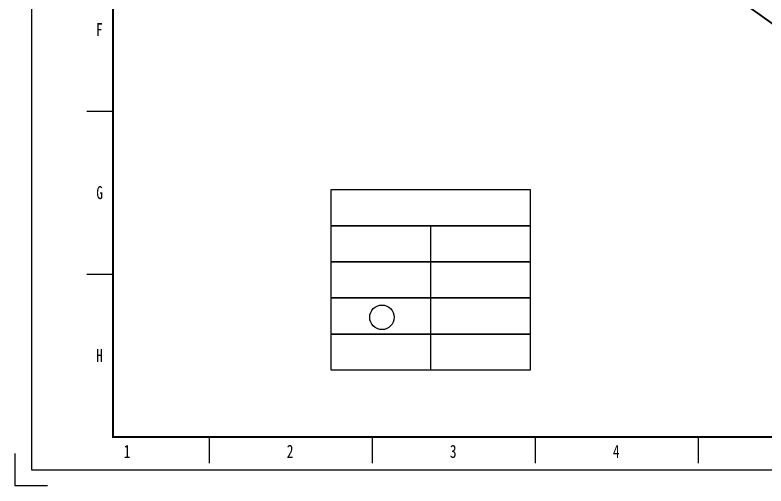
# Model space of a CAD drawing. Header units: inches. Extents: x 586089 to 586414, y 3136162 to 3136934.
# Drawn here: x 586088.8 to 586212.9, y 3136161.6 to 3136239.4 of the extents above; entities that cross this region are included whole.
import ezdxf

# ---------------------------------------------------------------- set-up
doc = ezdxf.new("R2010")
doc.units = ezdxf.units.IN
doc.header["$MEASUREMENT"] = 0
doc.linetypes.add('DASHDOT2', pattern=[0.5, 0.25, -0.125, 0, -0.125])
for name, color, linetype in [('00工业用地边界', 7, 'Continuous'), ('图例shui', 7, 'Continuous'), ('辅助水', 52, 'Continuous')]:
    doc.layers.add(name, color=color, linetype=linetype)
doc.styles.add('图框字体', font='simhei.ttf')

# ---------------------------------------------------------------- blocks, each defined once
blk = doc.blocks.new('A2-H')
at = {"color": 0}
for p, q in [((17, 110), (25, 110)), ((17, 60), (25, 60)), ((54.5, 10), (54.5, 2)), ((104.5, 10), (104.5, 2)), ((154.5, 10), (154.5, 2)), ((204.5, 10), (204.5, 2))]:
    blk.add_line(p, q, dxfattribs=at)
blk.add_lwpolyline([(0, 0), (594, 0), (594, 420), (0, 420)], close=True, dxfattribs=at)
at = {"color": 0, "const_width": 0.6}
blk.add_lwpolyline([(25, 10), (584, 10), (584, 410), (25, 410)], close=True, dxfattribs=at)
at = {"color": 0}
blk.add_lwpolyline([(5, -5), (-5, -5), (-5, 5)], dxfattribs=at)
at = {"style": '图框字体', "width": 0.75}
for s, p in [('F', (19.81, 132.98)), ('G', (19.91, 82.98)), ('H', (19.88, 32.98)), ('1', (28.32, 3.62)), ('2', (78.32, 3.62)), ('3', (128.32, 3.62)), ('4', (178.32, 3.62))]:
    blk.add_text(s, height=4, dxfattribs=at).set_placement(p)
blk = doc.blocks.new('fdas5fa4a5d44da4d5asdqweqe')
at = {"color": 0, "linetype": 'DASHDOT2', "ltscale": 30, "const_width": 0.3, "flags": 128}
blk.add_lwpolyline([(-729.34, -20.23), (-729.34, 70.12), (-593.76, 69.89), (-578.07, -20.12)], close=True, dxfattribs=at)
at = {"color": 0, "ltscale": 30, "flags": 128}
blk.add_lwpolyline([(-729.34, -20.23), (-729.34, 70.12), (-593.76, 69.89), (-578.07, -20.12)], close=True, dxfattribs=at)
blk = doc.blocks.new('A$C0BCC5F4B')
at = {"color": 8, "rotation": 324.5098302734025}
blk.add_blockref('fdas5fa4a5d44da4d5asdqweqe', (613.4, -396.26), dxfattribs=at)
blk = doc.blocks.new('A$C572F427A')
at = {"layer": '辅助水'}
blk.add_blockref('A$C0BCC5F4B', (-7.69, 89.22), dxfattribs=at)
blk = doc.blocks.new('23da3sd32asd232')
blk.add_circle((4362.8, 19.48), 3.38)
at = {"layer": '图例shui'}
for p, q in [((4376.21, 44.72), (4376.21, 34.77)), ((4376.21, 34.77), (4376.21, 24.82)), ((4376.21, 24.82), (4376.21, 14.87)), ((4376.21, 14.87), (4376.21, 4.92))]:
    blk.add_line(p, q, dxfattribs=at)
for points in [[(4348.81, 54.67), (4403.61, 54.67), (4403.61, 44.72), (4348.81, 44.72)], [(4348.81, 44.72), (4403.61, 44.72), (4403.61, 34.77), (4348.81, 34.77)], [(4348.81, 34.77), (4403.61, 34.77), (4403.61, 24.82), (4348.81, 24.82)], [(4348.81, 24.82), (4403.61, 24.82), (4403.61, 14.87), (4348.81, 14.87)], [(4348.81, 14.87), (4403.61, 14.87), (4403.61, 4.92), (4348.81, 4.92)]]:
    blk.add_lwpolyline(points, close=True, dxfattribs=at)

msp = doc.modelspace()

# ---------------------------------------------------------------- block references
at = {"color": 0, "xscale": 0.5389999999999999, "yscale": 0.5389999999999999, "zscale": 0.5389999999999999}
msp.add_blockref('A2-H', (586091.52, 3136164.27), dxfattribs=at)
at = {"xscale": 0.6, "yscale": 0.6, "zscale": 0.6}
msp.add_blockref('23da3sd32asd232', (583531.79, 3136177.77), dxfattribs=at)
at = {"layer": '00工业用地边界', "ltscale": 2}
msp.add_blockref('A$C572F427A', (586144.59, 3136187.41), dxfattribs=at)

doc.saveas('drawing.dxf')
